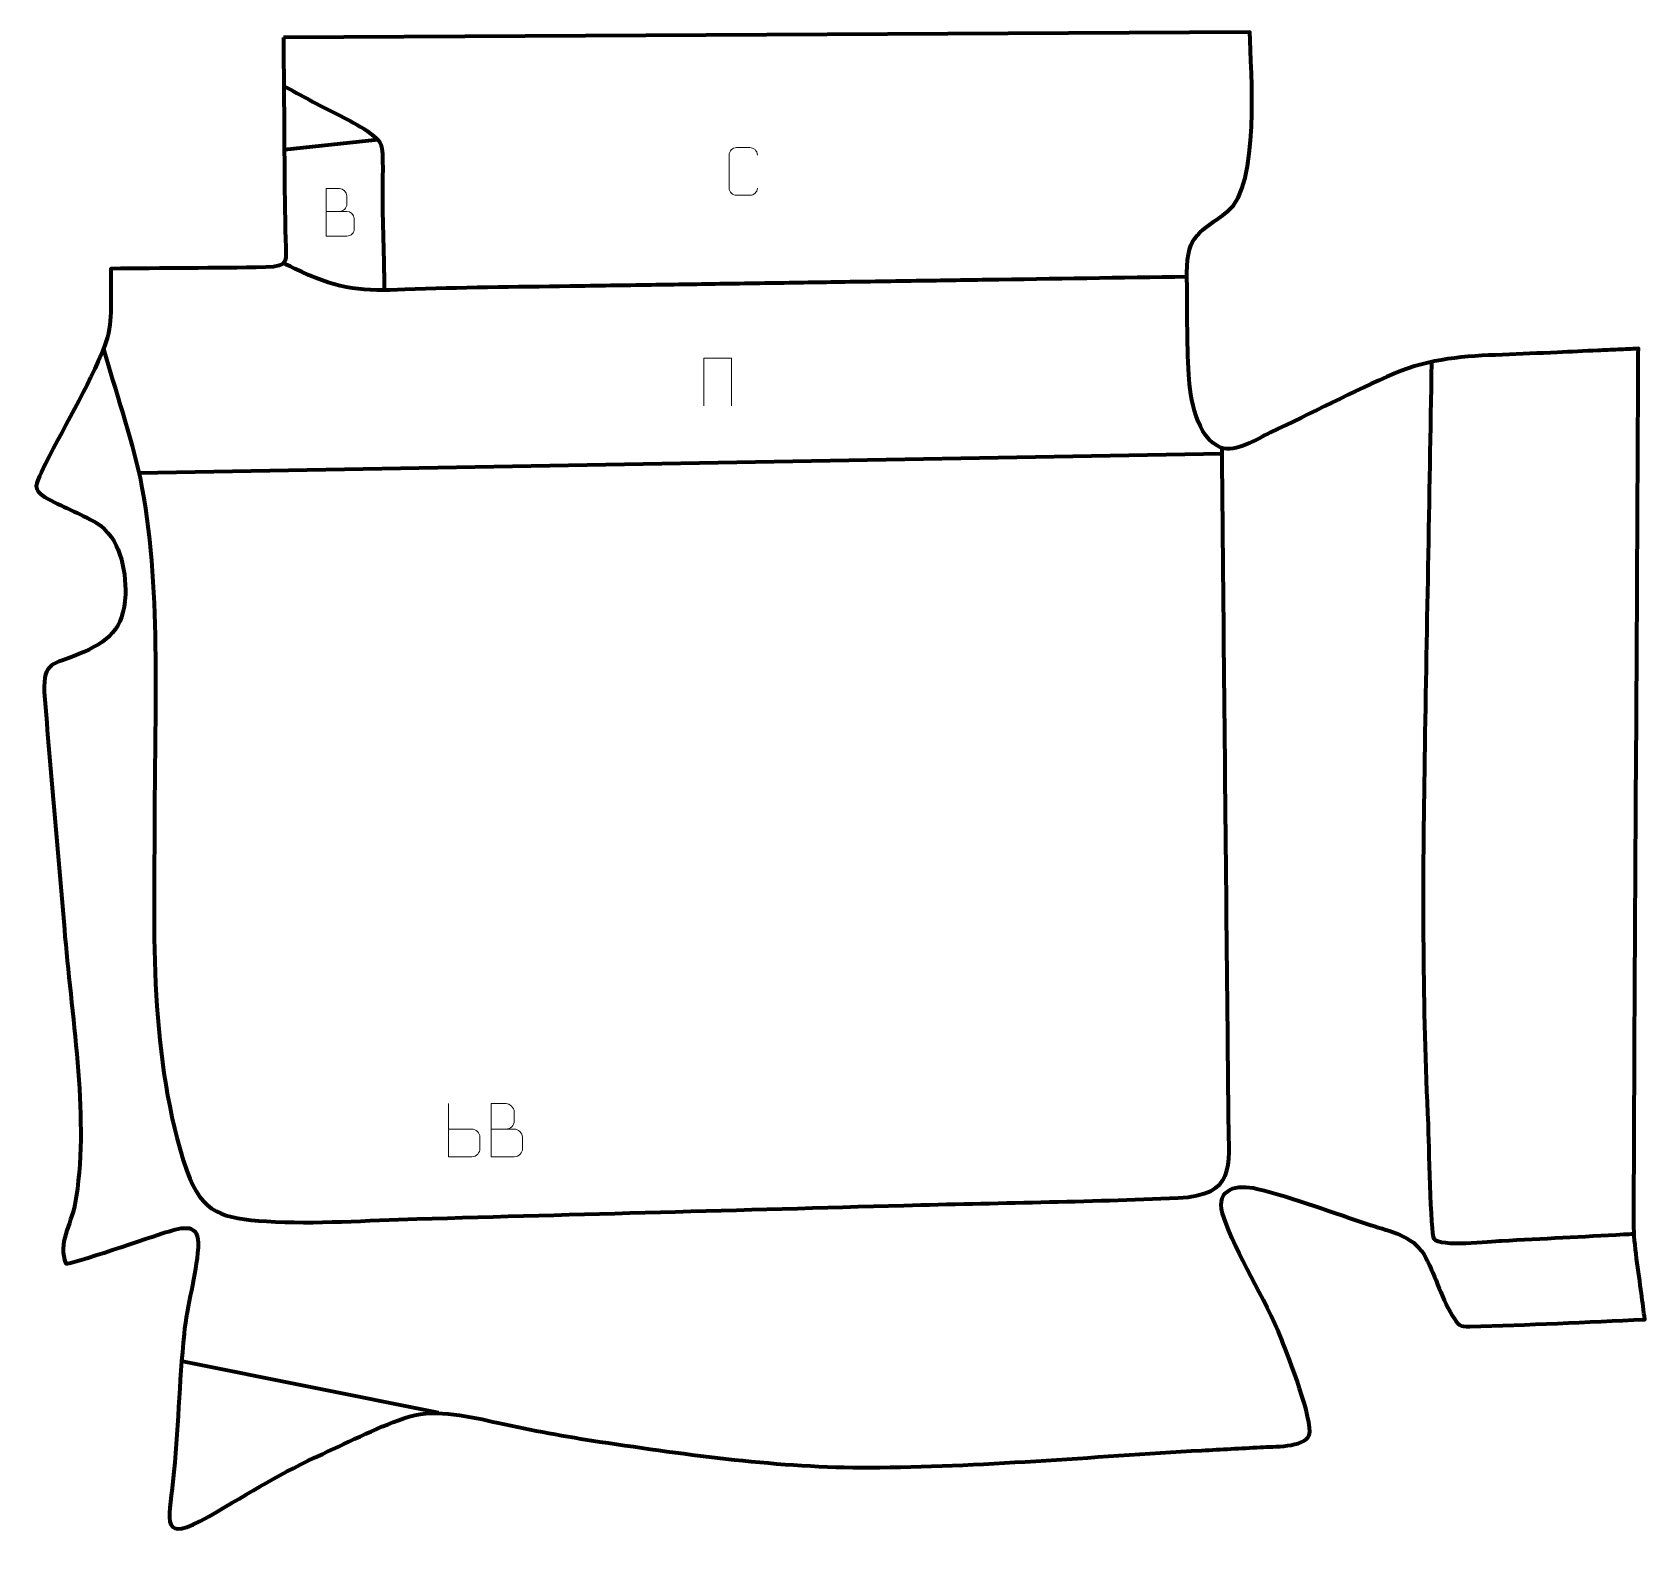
# Model space of a CAD drawing. Header units: millimetres. Extents: x -413 to 343, y -241 to 469.
import ezdxf

# ---------------------------------------------------------------- set-up
doc = ezdxf.new("R2010")
doc.units = ezdxf.units.MM
doc.header["$MEASUREMENT"] = 0
doc.layers.add('layer 2', color=7, linetype='Continuous')
doc.layers.add('layer 3', color=7, linetype='Continuous')

msp = doc.modelspace()

# ---------------------------------------------------------------- linework, layer by layer
at = {"layer": 'layer 2', "color": 142, "lineweight": 158}
for points, knots in [([(-295.1956, 443.4982), (-287.0043, 439.0399), (-279.2102, 434.7696), (-270.847, 430.611), (-270.847, 430.611), (-265.7666, 428.0847), (-251.8839, 421.3379), (-249.6742, 416.0386), (-249.6742, 416.0386), (-248.2769, 412.6876), (-249.0158, 397.3921), (-248.9671, 391.0726), (-248.9671, 391.0726), (-248.884, 380.2744), (-248.4565, 369.4645), (-248.2586, 358.6647), (-248.2586, 358.6647), (-248.2586, 358.6647), (-248.2426, 357.7136), (-248.2426, 357.7136), (-248.2426, 357.7136), (-248.1943, 354.5503), (-248.1459, 351.387), (-248.0975, 348.2237)], [0, 0, 0, 0, 0.14285714, 0.14285714, 0.14285714, 0.14285714, 0.28571429, 0.28571429, 0.28571429, 0.28571429, 0.42857143, 0.42857143, 0.42857143, 0.42857143, 0.57142857, 0.57142857, 0.57142857, 0.57142857, 0.71428571, 0.71428571, 0.71428571, 0.71428571, 1, 1, 1, 1]), ([(128.6187, 353.9841), (97.1805, 353.5034), (65.7423, 353.0227), (34.3041, 352.5419), (34.3041, 352.5419), (28.9055, 352.4594), (23.507, 352.3768), (18.1086, 352.2943), (18.1086, 352.2943), (13.3452, 352.2215), (8.5819, 352.1486), (3.8185, 352.0758), (3.8185, 352.0758), (-8.8839, 351.8816), (-21.5861, 351.6873), (-34.2885, 351.4931), (-34.2885, 351.4931), (-40.0045, 351.4057), (-45.7206, 351.3183), (-51.4366, 351.2309), (-51.4366, 351.2309), (-57.4702, 351.1386), (-63.5037, 351.0464), (-69.5374, 350.9541), (-69.5374, 350.9541), (-75.8886, 350.857), (-82.2397, 350.7599), (-88.5909, 350.6628), (-88.5909, 350.6628), (-100.023, 350.488), (-111.4551, 350.3132), (-122.8871, 350.1384), (-122.8871, 350.1384), (-135.5894, 349.9441), (-148.2917, 349.7499), (-160.994, 349.5556), (-160.994, 349.5556), (-186.7867, 349.1612), (-212.5886, 348.9988), (-238.3641, 347.977), (-238.3641, 347.977), (-257.8536, 347.2045), (-268.8205, 347.9475), (-286.8032, 356.3044), (-286.8032, 356.3044), (-289.6215, 357.6141), (-292.4245, 358.9487), (-295.2501, 360.2441)], [0, 0, 0, 0, 0.07692308, 0.07692308, 0.07692308, 0.07692308, 0.15384615, 0.15384615, 0.15384615, 0.15384615, 0.23076923, 0.23076923, 0.23076923, 0.23076923, 0.30769231, 0.30769231, 0.30769231, 0.30769231, 0.38461538, 0.38461538, 0.38461538, 0.38461538, 0.46153846, 0.46153846, 0.46153846, 0.46153846, 0.53846154, 0.53846154, 0.53846154, 0.53846154, 0.61538462, 0.61538462, 0.61538462, 0.61538462, 0.69230769, 0.69230769, 0.69230769, 0.69230769, 0.76923077, 0.76923077, 0.76923077, 0.76923077, 0.84615385, 0.84615385, 0.84615385, 0.84615385, 1, 1, 1, 1]), ([(-379.8289, 320.1743), (-374.1084, 300.4506), (-367.0689, 279.6065), (-362.6447, 259.6875), (-362.6447, 259.6875), (-352.5333, 209.306), (-355.9229, 152.5752), (-355.7918, 101.113), (-355.7918, 101.113), (-356.1321, 46.2708), (-358.4702, -12.685), (-340.7283, -65.3307), (-340.7283, -65.3307), (-333.4546, -85.7041), (-323.7038, -87.6815), (-303.3431, -89.065), (-303.3431, -89.065), (-280.4862, -90.4844), (-255.7983, -88.5638), (-232.7443, -87.9266), (-232.7443, -87.9266), (-156.6257, -85.8228), (-80.5072, -83.7152), (-4.3886, -81.6095), (-4.3886, -81.6095), (38.3965, -80.4428), (81.4834, -79.9246), (124.213, -78.1206), (124.213, -78.1206), (151.438, -76.4178), (148.1668, -64.1847), (147.9128, -41.5822), (147.9128, -41.5822), (147.8057, -32.0486), (147.7255, -22.5133), (147.6328, -12.9794), (147.6328, -12.9794), (146.8958, 62.8107), (146.1577, 138.6008), (145.42, 214.3909), (145.42, 214.3909), (145.3615, 220.4161), (145.3029, 226.4412), (145.2442, 232.4664), (145.2442, 232.4664), (145.1116, 246.1022), (144.9795, 259.7381), (144.8462, 273.374)], [0, 0, 0, 0, 0.07692308, 0.07692308, 0.07692308, 0.07692308, 0.15384615, 0.15384615, 0.15384615, 0.15384615, 0.23076923, 0.23076923, 0.23076923, 0.23076923, 0.30769231, 0.30769231, 0.30769231, 0.30769231, 0.38461538, 0.38461538, 0.38461538, 0.38461538, 0.46153846, 0.46153846, 0.46153846, 0.46153846, 0.53846154, 0.53846154, 0.53846154, 0.53846154, 0.61538462, 0.61538462, 0.61538462, 0.61538462, 0.69230769, 0.69230769, 0.69230769, 0.69230769, 0.76923077, 0.76923077, 0.76923077, 0.76923077, 0.84615385, 0.84615385, 0.84615385, 0.84615385, 1, 1, 1, 1]), ([(243.0926, 313.6635), (242.0317, 249.816), (240.7725, 185.963), (239.7371, 122.1212), (239.7371, 122.1212), (238.8405, 66.4086), (238.793, 12.0631), (241.4792, -43.6366), (241.4792, -43.6366), (241.7116, -50.3031), (242.5339, -95.174), (244.1698, -97.2856), (244.1698, -97.2856), (247.1226, -101.0966), (270.6039, -98.5732), (275.9864, -98.2157), (275.9864, -98.2157), (295.0753, -97.2046), (314.164, -96.1911), (333.2528, -95.1781), (333.2528, -95.1781), (334.8327, -95.0943), (336.4126, -95.0104), (337.9925, -94.9266)], [0, 0, 0, 0, 0.14285714, 0.14285714, 0.14285714, 0.14285714, 0.28571429, 0.28571429, 0.28571429, 0.28571429, 0.42857143, 0.42857143, 0.42857143, 0.42857143, 0.57142857, 0.57142857, 0.57142857, 0.57142857, 0.71428571, 0.71428571, 0.71428571, 0.71428571, 1, 1, 1, 1])]:
    msp.add_open_spline(points, degree=3, knots=knots, dxfattribs=at)
for points in [[(-251.0407, 418.2471), (-251.0407, 418.2471), (-294.9003, 413.5081), (-294.9003, 413.5081)], [(-363.1163, 262.0833), (-363.1163, 262.0833), (144.8677, 271.159), (144.8677, 271.159)], [(-342.7472, -154.6418), (-342.7472, -154.6418), (-222.6619, -178.8009), (-222.6619, -178.8009)]]:
    msp.add_open_spline(points, degree=3, dxfattribs=at)
at = {"layer": 'layer 2', "color": 142, "lineweight": 9}
for points, knots in [([(-73.0666, 395.6493), (-73.1918, 393.5683), (-74.6939, 392.2431), (-76.6177, 392.2334), (-76.6177, 392.2334), (-78.7063, 392.2337), (-80.7949, 392.2337), (-82.8832, 392.2334), (-82.8832, 392.2334), (-84.6074, 392.139), (-86.3738, 393.8269), (-86.3638, 395.6337), (-86.3638, 395.6337), (-86.3633, 400.8019), (-86.3633, 405.9696), (-86.3638, 411.137), (-86.3638, 411.137), (-86.36, 413.0521), (-84.7954, 414.592), (-82.8676, 414.5799), (-82.8676, 414.5799), (-80.7845, 414.5799), (-78.7011, 414.5799), (-76.6177, 414.5799), (-76.6177, 414.5799), (-74.8742, 414.6117), (-73.0905, 413.2758), (-73.0666, 411.0924)], [0, 0, 0, 0, 0.125, 0.125, 0.125, 0.125, 0.25, 0.25, 0.25, 0.25, 0.375, 0.375, 0.375, 0.375, 0.5, 0.5, 0.5, 0.5, 0.625, 0.625, 0.625, 0.625, 0.75, 0.75, 0.75, 0.75, 1, 1, 1, 1]), ([(-275.44, 384.6856), (-272.181, 384.686), (-268.9216, 384.686), (-265.6619, 384.6856), (-265.6619, 384.6856), (-263.8926, 384.6701), (-262.1697, 383.1151), (-262.1697, 381.2793), (-262.1697, 381.2793), (-262.17, 380.2685), (-262.17, 377.5372), (-262.1697, 376.5261), (-262.1697, 376.5261), (-262.1538, 374.862), (-263.5351, 373.0582), (-265.6145, 373.0734), (-265.6145, 373.0734), (-268.8745, 373.0737), (-272.1342, 373.0737), (-275.3935, 373.0734), (-275.3935, 373.0734), (-275.3935, 380.5238), (-275.3935, 387.9739), (-275.3935, 395.4237), (-275.3935, 395.4237), (-273.2673, 395.4237), (-271.141, 395.4237), (-269.0145, 395.4237), (-269.0145, 395.4237), (-267.509, 395.4395), (-265.631, 393.7283), (-265.6151, 391.9706), (-265.6151, 391.9706), (-265.6155, 390.12), (-265.6155, 389.9893), (-265.6151, 388.1384), (-265.6151, 388.1384), (-265.5997, 386.2878), (-267.2606, 384.6701), (-269.061, 384.6856)], [0, 0, 0, 0, 0.09090909, 0.09090909, 0.09090909, 0.09090909, 0.18181818, 0.18181818, 0.18181818, 0.18181818, 0.27272727, 0.27272727, 0.27272727, 0.27272727, 0.36363636, 0.36363636, 0.36363636, 0.36363636, 0.45454545, 0.45454545, 0.45454545, 0.45454545, 0.54545455, 0.54545455, 0.54545455, 0.54545455, 0.63636364, 0.63636364, 0.63636364, 0.63636364, 0.72727273, 0.72727273, 0.72727273, 0.72727273, 0.81818182, 0.81818182, 0.81818182, 0.81818182, 1, 1, 1, 1]), ([(-98.2689, 293.452), (-98.2689, 293.452), (-98.2689, 315.8023), (-98.2689, 315.8023), (-98.2689, 315.8023), (-98.2689, 315.8023), (-85.1506, 315.8023), (-85.1506, 315.8023), (-85.1506, 315.8023), (-85.1506, 315.8023), (-85.1506, 293.452), (-85.1506, 293.452)], [0, 0, 0, 0, 0.25, 0.25, 0.25, 0.25, 0.5, 0.5, 0.5, 0.5, 1, 1, 1, 1]), ([(-218.0655, -45.8303), (-214.42, -45.83), (-210.7744, -45.83), (-207.1282, -45.8303), (-207.1282, -45.8303), (-205.1491, -45.8476), (-203.222, -47.587), (-203.222, -49.6403), (-203.222, -49.6403), (-203.2224, -50.7711), (-203.2224, -53.8261), (-203.222, -54.957), (-203.222, -54.957), (-203.2041, -56.8185), (-204.7494, -58.8361), (-207.075, -58.819), (-207.075, -58.819), (-210.7217, -58.8187), (-214.3676, -58.8187), (-218.0135, -58.819), (-218.0135, -58.819), (-218.0135, -50.4856), (-218.0135, -42.1521), (-218.0135, -33.8192)], [0, 0, 0, 0, 0.14285714, 0.14285714, 0.14285714, 0.14285714, 0.28571429, 0.28571429, 0.28571429, 0.28571429, 0.42857143, 0.42857143, 0.42857143, 0.42857143, 0.57142857, 0.57142857, 0.57142857, 0.57142857, 0.71428571, 0.71428571, 0.71428571, 0.71428571, 1, 1, 1, 1]), ([(-198.0258, -45.8312), (-194.3872, -45.8308), (-190.8001, -45.8308), (-187.1607, -45.8312), (-187.1607, -45.8312), (-185.1853, -45.8485), (-183.2617, -47.5846), (-183.2617, -49.6342), (-183.2617, -49.6342), (-183.2621, -50.7628), (-183.2621, -53.8122), (-183.2617, -54.9411), (-183.2617, -54.9411), (-183.2441, -56.799), (-184.7862, -58.8129), (-187.1077, -58.796), (-187.1077, -58.796), (-190.7474, -58.7956), (-194.3869, -58.7956), (-198.0258, -58.796), (-198.0258, -58.796), (-198.0258, -50.4777), (-198.0258, -42.1599), (-198.0258, -33.8424), (-198.0258, -33.8424), (-195.6521, -33.8424), (-193.278, -33.8424), (-190.9038, -33.8424), (-190.9038, -33.8424), (-189.2229, -33.8248), (-187.1262, -35.7353), (-187.1085, -37.6977), (-187.1085, -37.6977), (-187.1088, -39.7638), (-187.1088, -39.9098), (-187.1085, -41.9763), (-187.1085, -41.9763), (-187.0912, -44.0424), (-188.9457, -45.8485), (-190.9557, -45.8312)], [0, 0, 0, 0, 0.09090909, 0.09090909, 0.09090909, 0.09090909, 0.18181818, 0.18181818, 0.18181818, 0.18181818, 0.27272727, 0.27272727, 0.27272727, 0.27272727, 0.36363636, 0.36363636, 0.36363636, 0.36363636, 0.45454545, 0.45454545, 0.45454545, 0.45454545, 0.54545455, 0.54545455, 0.54545455, 0.54545455, 0.63636364, 0.63636364, 0.63636364, 0.63636364, 0.72727273, 0.72727273, 0.72727273, 0.72727273, 0.81818182, 0.81818182, 0.81818182, 0.81818182, 1, 1, 1, 1])]:
    msp.add_open_spline(points, degree=3, knots=knots, dxfattribs=at)
at = {"layer": 'layer 3', "color": 242, "lineweight": 158}
msp.add_open_spline([(-295.4195, 466.2562), (-295.4195, 466.2562), (157.8113, 468.7253), (157.8113, 468.7253), (157.8113, 468.7253), (158.5147, 450.2945), (162.6893, 396.8868), (147.5382, 384.7416), (147.5382, 384.7416), (134.7593, 374.4979), (128.3456, 374.4789), (128.3819, 355.805), (128.3819, 355.805), (128.4678, 340.0938), (128.4905, 323.737), (129.1949, 308.0732), (129.1949, 308.0732), (129.9207, 297.3141), (132.813, 278.2291), (144.4603, 273.8141), (144.4603, 273.8141), (151.2001, 271.2594), (161.2742, 277.9692), (167.4664, 280.8925), (167.4664, 280.8925), (186.7677, 290.0419), (206.2292, 300.1917), (225.7631, 308.6541), (225.7631, 308.6541), (242.414, 315.71), (258.7126, 316.8429), (276.4662, 317.4338), (276.4662, 317.4338), (285.0003, 317.7179), (293.5472, 318.1578), (302.0787, 318.5491), (302.0787, 318.5491), (308.417, 318.8399), (314.7554, 319.1307), (321.0938, 319.4215), (321.0938, 319.4215), (324.2629, 319.5668), (327.4321, 319.7122), (330.6013, 319.8576), (330.6013, 319.8576), (333.7705, 320.0029), (336.9397, 320.1483), (340.1089, 320.2937), (340.1089, 320.2937), (340.0765, 313.9448), (340.0442, 307.5958), (340.0118, 301.2469), (340.0118, 301.2469), (339.9471, 288.549), (339.8824, 275.8512), (339.8177, 263.1533), (339.8177, 263.1533), (339.7529, 250.4554), (339.6882, 237.7576), (339.6235, 225.0597), (339.6235, 225.0597), (339.5911, 218.7108), (339.5588, 212.3618), (339.5264, 206.0129), (339.5264, 206.0129), (339.0226, 107.2961), (338.2451, 8.5489), (338.0114, -90.1651), (338.0114, -90.1651), (337.9875, -100.2445), (340.2583, -112.7408), (341.5613, -122.9848), (341.5613, -122.9848), (342.0768, -127.0377), (342.5923, -131.0905), (343.1078, -135.1434), (343.1078, -135.1434), (315.887, -136.2572), (288.391, -137.7803), (261.1904, -138.4248), (261.1904, -138.4248), (256.0978, -138.5615), (255.7852, -137.9737), (252.8181, -133.3109), (252.8181, -133.3109), (247.1406, -123.7624), (244.6331, -113.575), (239.4334, -104.491), (239.4334, -104.491), (234.0343, -95.7375), (223.9064, -93.895), (214.6488, -90.8627), (214.6488, -90.8627), (197.2101, -85.1231), (178.9209, -78.2103), (161.1994, -73.7771), (161.1994, -73.7771), (151.8642, -71.6077), (141.9749, -73.5114), (145.0858, -85.3963), (145.0858, -85.3963), (151.8987, -106.1116), (164.8041, -124.1197), (172.8707, -144.7268), (172.8707, -144.7268), (176.0205, -152.7732), (187.6753, -182.3655), (185.7841, -189.4357), (185.7841, -189.4357), (183.1189, -195.3238), (168.8004, -194.6609), (162.9543, -195.0275), (162.9543, -195.0275), (153.7642, -195.6038), (144.566, -196.0564), (135.371, -196.5456), (135.371, -196.5456), (83.7572, -199.4471), (31.1413, -204.3184), (-20.4756, -204.5557), (-20.4756, -204.5557), (-62.647, -204.7496), (-105.2739, -198.6709), (-146.9217, -192.474), (-146.9217, -192.474), (-162.9981, -190.0794), (-178.7698, -187.1115), (-194.6418, -183.618), (-194.6418, -183.618), (-207.6802, -180.7421), (-223.1064, -176.9162), (-236.2343, -180.6835), (-236.2343, -180.6835), (-249.6195, -184.8416), (-264.2323, -192.3372), (-277.1339, -198.2624), (-277.1339, -198.2624), (-295.9364, -206.8978), (-310.2247, -215.776), (-330.3742, -227.4768), (-330.3742, -227.4768), (-353.3339, -240.8094), (-349.2436, -229.8281), (-347.2498, -211.0614), (-347.2498, -211.0614), (-344.7105, -187.1606), (-344.3255, -164.9252), (-342.0121, -141.8264), (-342.0121, -141.8264), (-340.6545, -128.2709), (-336.3796, -114.6904), (-335.4058, -101.3069), (-335.4058, -101.3069), (-334.5378, -89.3778), (-342.3814, -91.7445), (-350.7499, -94.2448), (-350.7499, -94.2448), (-356.3138, -95.9823), (-395.5674, -109.6626), (-397.4316, -108.8165), (-397.4316, -108.8165), (-401.3604, -99.6091), (-395.0631, -90.5396), (-393.164, -81.1536), (-393.164, -81.1536), (-386.1818, -42.4339), (-394.5272, 5.0047), (-397.8388, 44.4315), (-397.8388, 44.4315), (-401.0608, 82.7297), (-404.572, 120.9725), (-407.5651, 159.2943), (-407.5651, 159.2943), (-408.0894, 173.6489), (-403.4985, 171.8885), (-391.53, 176.9064), (-391.53, 176.9064), (-377.1223, 183.1314), (-370.5499, 188.2433), (-369.4543, 204.8887), (-369.4543, 204.8887), (-369.3852, 217.0045), (-372.0001, 231.5467), (-383.0205, 238.5359), (-383.0205, 238.5359), (-391.0084, 243.2352), (-399.5602, 246.188), (-407.318, 250.6577), (-407.318, 250.6577), (-413.1926, 254.3289), (-411.5629, 256.6216), (-408.8715, 262.4225), (-408.8715, 262.4225), (-399.5712, 281.8451), (-386.6876, 302.1459), (-379.1559, 321.9342), (-379.1559, 321.9342), (-375.3604, 331.9064), (-376.4177, 342.5269), (-376.3348, 352.9854), (-376.3348, 352.9854), (-376.3221, 354.5807), (-376.3093, 356.1759), (-376.2972, 357.7712), (-376.2972, 357.7712), (-352.0865, 358.0604), (-327.8165, 358.0407), (-303.6184, 358.4868), (-303.6184, 358.4868), (-292.3029, 358.8478), (-294.2467, 361.2653), (-294.4665, 371.4631), (-294.4665, 371.4631), (-294.9939, 395.9356), (-294.9711, 420.7113), (-295.2125, 445.221), (-295.2125, 445.221), (-295.2784, 451.914), (-295.3443, 458.6071), (-295.4102, 465.3001), (-295.4102, 465.3001), (-295.4102, 465.3001), (-295.4195, 466.2562), (-295.4195, 466.2562)], degree=3, knots=[0, 0, 0, 0, 0.01754386, 0.01754386, 0.01754386, 0.01754386, 0.03508772, 0.03508772, 0.03508772, 0.03508772, 0.05263158, 0.05263158, 0.05263158, 0.05263158, 0.07017544, 0.07017544, 0.07017544, 0.07017544, 0.0877193, 0.0877193, 0.0877193, 0.0877193, 0.10526316, 0.10526316, 0.10526316, 0.10526316, 0.12280702, 0.12280702, 0.12280702, 0.12280702, 0.14035088, 0.14035088, 0.14035088, 0.14035088, 0.15789474, 0.15789474, 0.15789474, 0.15789474, 0.1754386, 0.1754386, 0.1754386, 0.1754386, 0.19298246, 0.19298246, 0.19298246, 0.19298246, 0.21052632, 0.21052632, 0.21052632, 0.21052632, 0.22807018, 0.22807018, 0.22807018, 0.22807018, 0.24561404, 0.24561404, 0.24561404, 0.24561404, 0.26315789, 0.26315789, 0.26315789, 0.26315789, 0.28070175, 0.28070175, 0.28070175, 0.28070175, 0.29824561, 0.29824561, 0.29824561, 0.29824561, 0.31578947, 0.31578947, 0.31578947, 0.31578947, 0.33333333, 0.33333333, 0.33333333, 0.33333333, 0.35087719, 0.35087719, 0.35087719, 0.35087719, 0.36842105, 0.36842105, 0.36842105, 0.36842105, 0.38596491, 0.38596491, 0.38596491, 0.38596491, 0.40350877, 0.40350877, 0.40350877, 0.40350877, 0.42105263, 0.42105263, 0.42105263, 0.42105263, 0.43859649, 0.43859649, 0.43859649, 0.43859649, 0.45614035, 0.45614035, 0.45614035, 0.45614035, 0.47368421, 0.47368421, 0.47368421, 0.47368421, 0.49122807, 0.49122807, 0.49122807, 0.49122807, 0.50877193, 0.50877193, 0.50877193, 0.50877193, 0.52631579, 0.52631579, 0.52631579, 0.52631579, 0.54385965, 0.54385965, 0.54385965, 0.54385965, 0.56140351, 0.56140351, 0.56140351, 0.56140351, 0.57894737, 0.57894737, 0.57894737, 0.57894737, 0.59649123, 0.59649123, 0.59649123, 0.59649123, 0.61403509, 0.61403509, 0.61403509, 0.61403509, 0.63157895, 0.63157895, 0.63157895, 0.63157895, 0.64912281, 0.64912281, 0.64912281, 0.64912281, 0.66666667, 0.66666667, 0.66666667, 0.66666667, 0.68421053, 0.68421053, 0.68421053, 0.68421053, 0.70175439, 0.70175439, 0.70175439, 0.70175439, 0.71929825, 0.71929825, 0.71929825, 0.71929825, 0.73684211, 0.73684211, 0.73684211, 0.73684211, 0.75438596, 0.75438596, 0.75438596, 0.75438596, 0.77192982, 0.77192982, 0.77192982, 0.77192982, 0.78947368, 0.78947368, 0.78947368, 0.78947368, 0.80701754, 0.80701754, 0.80701754, 0.80701754, 0.8245614, 0.8245614, 0.8245614, 0.8245614, 0.84210526, 0.84210526, 0.84210526, 0.84210526, 0.85964912, 0.85964912, 0.85964912, 0.85964912, 0.87719298, 0.87719298, 0.87719298, 0.87719298, 0.89473684, 0.89473684, 0.89473684, 0.89473684, 0.9122807, 0.9122807, 0.9122807, 0.9122807, 0.92982456, 0.92982456, 0.92982456, 0.92982456, 0.94736842, 0.94736842, 0.94736842, 0.94736842, 0.96491228, 0.96491228, 0.96491228, 0.96491228, 1, 1, 1, 1], dxfattribs=at)

doc.saveas('drawing.dxf')
